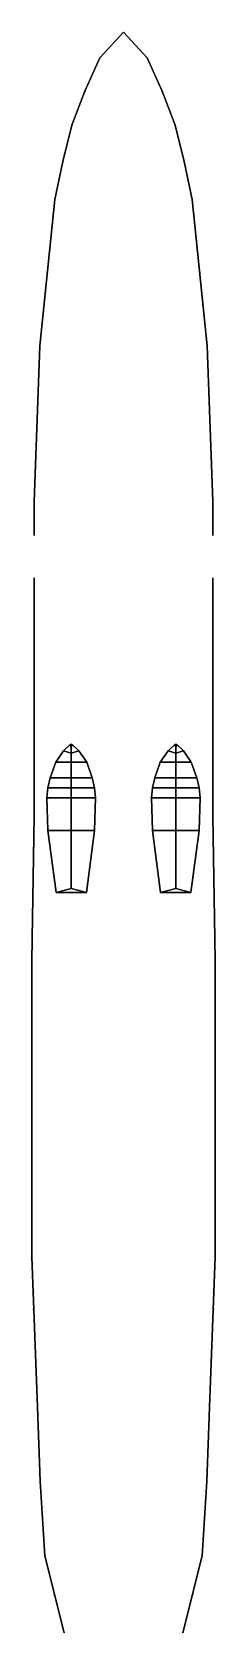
# Model space of a CAD drawing. Extents: x -3.7 to 3.7, y -31.9 to 33.3.
import ezdxf

# ---------------------------------------------------------------- set-up
doc = ezdxf.new("R2010")
doc.units = 0
doc.layers.add('RAILINGS', color=3, linetype='CONTINUOUS')

msp = doc.modelspace()

# ---------------------------------------------------------------- linework, layer by layer
at = {"layer": 'RAILINGS'}
for points in [[(0, 33.26, 5.36), (-0.96, 32.21, 5.29), (-0.96, 32.21, 5.32), (0, 33.26, 5.4)], [(0, 33.26, 5.4), (-0.96, 32.21, 5.32), (-0.96, 32.21, 5.29), (0, 33.26, 5.36)], [(0, 33.26, 4.91), (-0.96, 32.21, 4.83), (-0.96, 32.21, 4.8), (0, 33.26, 4.87)], [(0, 33.26, 4.87), (-0.96, 32.21, 4.8), (-0.96, 32.21, 4.83), (0, 33.26, 4.91)], [(0, 33.26, 4.87), (0.96, 32.21, 4.8), (0.96, 32.21, 4.83), (0, 33.26, 4.91)], [(0, 33.26, 4.91), (0.96, 32.21, 4.83), (0.96, 32.21, 4.8), (0, 33.26, 4.87)], [(0, 33.26, 5.4), (0.96, 32.21, 5.32), (0.96, 32.21, 5.29), (0, 33.26, 5.36)], [(0, 33.26, 5.36), (0.96, 32.21, 5.29), (0.96, 32.21, 5.32), (0, 33.26, 5.4)], [(-0.96, 32.21, 5.29), (-1.57, 30.85, 5.27), (-1.57, 30.85, 5.3), (-0.96, 32.21, 5.32)], [(-0.96, 32.21, 5.32), (-1.57, 30.85, 5.3), (-1.57, 30.85, 5.27), (-0.96, 32.21, 5.29)], [(-0.96, 32.21, 4.83), (-1.57, 30.85, 4.81), (-1.57, 30.85, 4.78), (-0.96, 32.21, 4.8)], [(-0.96, 32.21, 4.8), (-1.57, 30.85, 4.78), (-1.57, 30.85, 4.81), (-0.96, 32.21, 4.83)], [(-0.96, 32.2, 5.29), (-0.96, 32.2, 4.34), (-0.95, 32.23, 4.34), (-0.95, 32.23, 5.29)], [(-0.95, 32.23, 5.29), (-0.95, 32.23, 4.34), (-0.96, 32.2, 4.34), (-0.96, 32.2, 5.29)], [(0.96, 32.2, 5.29), (0.96, 32.2, 4.34), (0.95, 32.23, 4.34), (0.95, 32.23, 5.29)], [(0.95, 32.23, 5.29), (0.95, 32.23, 4.34), (0.96, 32.2, 4.34), (0.96, 32.2, 5.29)], [(0.96, 32.21, 4.8), (1.57, 30.85, 4.78), (1.57, 30.85, 4.81), (0.96, 32.21, 4.83)], [(0.96, 32.21, 4.83), (1.57, 30.85, 4.81), (1.57, 30.85, 4.78), (0.96, 32.21, 4.8)], [(0.96, 32.21, 5.32), (1.57, 30.85, 5.3), (1.57, 30.85, 5.27), (0.96, 32.21, 5.29)], [(0.96, 32.21, 5.29), (1.57, 30.85, 5.27), (1.57, 30.85, 5.3), (0.96, 32.21, 5.32)], [(-1.57, 30.85, 5.27), (-2.1, 29.47, 5.26), (-2.1, 29.47, 5.29), (-1.57, 30.85, 5.3)], [(-1.57, 30.85, 5.3), (-2.1, 29.47, 5.29), (-2.1, 29.47, 5.26), (-1.57, 30.85, 5.27)], [(-1.57, 30.85, 4.81), (-2.1, 29.47, 4.8), (-2.1, 29.47, 4.77), (-1.57, 30.85, 4.78)], [(-1.57, 30.85, 4.78), (-2.1, 29.47, 4.77), (-2.1, 29.47, 4.8), (-1.57, 30.85, 4.81)], [(-1.58, 30.83, 5.27), (-1.58, 30.83, 4.29), (-1.56, 30.86, 4.29), (-1.56, 30.86, 5.27)], [(-1.56, 30.86, 5.27), (-1.56, 30.86, 4.29), (-1.58, 30.83, 4.29), (-1.58, 30.83, 5.27)], [(1.56, 30.86, 5.27), (1.56, 30.86, 4.29), (1.58, 30.83, 4.29), (1.58, 30.83, 5.27)], [(1.58, 30.83, 5.27), (1.58, 30.83, 4.29), (1.56, 30.86, 4.29), (1.56, 30.86, 5.27)], [(1.57, 30.85, 4.78), (2.1, 29.47, 4.77), (2.1, 29.47, 4.8), (1.57, 30.85, 4.81)], [(1.57, 30.85, 4.81), (2.1, 29.47, 4.8), (2.1, 29.47, 4.77), (1.57, 30.85, 4.78)], [(1.57, 30.85, 5.3), (2.1, 29.47, 5.29), (2.1, 29.47, 5.26), (1.57, 30.85, 5.27)], [(1.57, 30.85, 5.27), (2.1, 29.47, 5.26), (2.1, 29.47, 5.29), (1.57, 30.85, 5.3)], [(-2.1, 29.47, 5.29), (-2.47, 28, 5.25), (-2.47, 28, 5.22), (-2.1, 29.47, 5.26)], [(-2.1, 29.47, 5.26), (-2.47, 28, 5.22), (-2.47, 28, 5.25), (-2.1, 29.47, 5.29)], [(-2.1, 29.47, 4.77), (-2.47, 28, 4.73), (-2.47, 28, 4.76), (-2.1, 29.47, 4.8)], [(-2.1, 29.47, 4.8), (-2.47, 28, 4.76), (-2.47, 28, 4.73), (-2.1, 29.47, 4.77)], [(-2.09, 29.48, 5.26), (-2.09, 29.48, 4.25), (-2.1, 29.45, 4.25), (-2.1, 29.45, 5.26)], [(-2.1, 29.45, 5.26), (-2.1, 29.45, 4.25), (-2.09, 29.48, 4.25), (-2.09, 29.48, 5.26)], [(2.1, 29.45, 5.26), (2.1, 29.45, 4.25), (2.09, 29.48, 4.25), (2.09, 29.48, 5.26)], [(2.09, 29.48, 5.26), (2.09, 29.48, 4.25), (2.1, 29.45, 4.25), (2.1, 29.45, 5.26)], [(2.1, 29.47, 4.8), (2.47, 28, 4.76), (2.47, 28, 4.73), (2.1, 29.47, 4.77)], [(2.1, 29.47, 4.77), (2.47, 28, 4.73), (2.47, 28, 4.76), (2.1, 29.47, 4.8)], [(2.1, 29.47, 5.26), (2.47, 28, 5.22), (2.47, 28, 5.25), (2.1, 29.47, 5.29)], [(2.1, 29.47, 5.29), (2.47, 28, 5.25), (2.47, 28, 5.22), (2.1, 29.47, 5.26)], [(-2.47, 28, 5.22), (-2.8, 26.45, 5.19), (-2.8, 26.45, 5.22), (-2.47, 28, 5.25)], [(-2.47, 28, 5.25), (-2.8, 26.45, 5.22), (-2.8, 26.45, 5.19), (-2.47, 28, 5.22)], [(-2.47, 28, 4.76), (-2.8, 26.45, 4.73), (-2.8, 26.45, 4.7), (-2.47, 28, 4.73)], [(-2.47, 28, 4.73), (-2.8, 26.45, 4.7), (-2.8, 26.45, 4.73), (-2.47, 28, 4.76)], [(-2.46, 28.01, 5.22), (-2.46, 28.01, 4.21), (-2.47, 27.98, 4.21), (-2.47, 27.98, 5.22)], [(-2.47, 27.98, 5.22), (-2.47, 27.98, 4.21), (-2.46, 28.01, 4.21), (-2.46, 28.01, 5.22)], [(2.47, 27.98, 5.22), (2.47, 27.98, 4.21), (2.46, 28.01, 4.21), (2.46, 28.01, 5.22)], [(2.46, 28.01, 5.22), (2.46, 28.01, 4.21), (2.47, 27.98, 4.21), (2.47, 27.98, 5.22)], [(2.47, 28, 4.73), (2.8, 26.45, 4.7), (2.8, 26.45, 4.73), (2.47, 28, 4.76)], [(2.47, 28, 4.76), (2.8, 26.45, 4.73), (2.8, 26.45, 4.7), (2.47, 28, 4.73)], [(2.47, 28, 5.25), (2.8, 26.45, 5.22), (2.8, 26.45, 5.19), (2.47, 28, 5.22)], [(2.47, 28, 5.22), (2.8, 26.45, 5.19), (2.8, 26.45, 5.22), (2.47, 28, 5.25)], [(-2.8, 26.45, 5.22), (-3.41, 20.5, 5.07), (-3.41, 20.5, 5.04), (-2.8, 26.45, 5.19)], [(-2.8, 26.45, 5.19), (-3.41, 20.5, 5.04), (-3.41, 20.5, 5.07), (-2.8, 26.45, 5.22)], [(-2.8, 26.45, 4.73), (-3.41, 20.5, 4.58), (-3.41, 20.5, 4.55), (-2.8, 26.45, 4.7)], [(-2.8, 26.45, 4.7), (-3.41, 20.5, 4.55), (-3.41, 20.5, 4.58), (-2.8, 26.45, 4.73)], [(-2.8, 26.44, 5.19), (-2.8, 26.44, 4.18), (-2.8, 26.47, 4.18), (-2.8, 26.47, 5.19)], [(-2.8, 26.47, 5.19), (-2.8, 26.47, 4.18), (-2.8, 26.44, 4.18), (-2.8, 26.44, 5.19)], [(2.8, 26.47, 5.19), (2.8, 26.47, 4.18), (2.8, 26.44, 4.18), (2.8, 26.44, 5.19)], [(2.8, 26.44, 5.19), (2.8, 26.44, 4.18), (2.8, 26.47, 4.18), (2.8, 26.47, 5.19)], [(2.8, 26.45, 4.7), (3.41, 20.5, 4.55), (3.41, 20.5, 4.58), (2.8, 26.45, 4.73)], [(2.8, 26.45, 4.73), (3.41, 20.5, 4.58), (3.41, 20.5, 4.55), (2.8, 26.45, 4.7)], [(2.8, 26.45, 5.22), (3.41, 20.5, 5.07), (3.41, 20.5, 5.04), (2.8, 26.45, 5.19)], [(2.8, 26.45, 5.19), (3.41, 20.5, 5.04), (3.41, 20.5, 5.07), (2.8, 26.45, 5.22)], [(-2.95, 24.97, 5.15), (-2.95, 24.97, 4.14), (-2.95, 25, 4.14), (-2.95, 25, 5.15)], [(-2.95, 25, 5.15), (-2.95, 25, 4.14), (-2.95, 24.97, 4.14), (-2.95, 24.97, 5.15)], [(2.95, 24.97, 5.15), (2.95, 24.97, 4.14), (2.95, 25, 4.14), (2.95, 25, 5.15)], [(2.95, 25, 5.15), (2.95, 25, 4.14), (2.95, 24.97, 4.14), (2.95, 24.97, 5.15)], [(-3.11, 23.46, 5.12), (-3.11, 23.46, 4.11), (-3.11, 23.49, 4.11), (-3.11, 23.49, 5.12)], [(-3.11, 23.49, 5.12), (-3.11, 23.49, 4.11), (-3.11, 23.46, 4.11), (-3.11, 23.46, 5.12)], [(3.11, 23.46, 5.12), (3.11, 23.46, 4.11), (3.11, 23.49, 4.11), (3.11, 23.49, 5.12)], [(3.11, 23.49, 5.12), (3.11, 23.49, 4.11), (3.11, 23.46, 4.11), (3.11, 23.46, 5.12)], [(-3.26, 21.98, 5.08), (-3.26, 21.98, 4.07), (-3.26, 22.01, 4.07), (-3.26, 22.01, 5.08)], [(-3.26, 22.01, 5.08), (-3.26, 22.01, 4.07), (-3.26, 21.98, 4.07), (-3.26, 21.98, 5.08)], [(3.26, 22.01, 5.08), (3.26, 22.01, 4.07), (3.26, 21.98, 4.07), (3.26, 21.98, 5.08)], [(3.26, 21.98, 5.08), (3.26, 21.98, 4.07), (3.26, 22.01, 4.07), (3.26, 22.01, 5.08)], [(-3.41, 20.5, 5.04), (-3.64, 14.17, 4.88), (-3.64, 14.17, 4.91), (-3.41, 20.5, 5.07)], [(-3.41, 20.5, 5.07), (-3.64, 14.17, 4.91), (-3.64, 14.17, 4.88), (-3.41, 20.5, 5.04)], [(-3.41, 20.5, 4.58), (-3.64, 14.17, 4.42), (-3.64, 14.17, 4.39), (-3.41, 20.5, 4.55)], [(-3.41, 20.5, 4.55), (-3.64, 14.17, 4.39), (-3.64, 14.17, 4.42), (-3.41, 20.5, 4.58)], [(-3.41, 20.49, 5.04), (-3.41, 20.49, 4.03), (-3.41, 20.52, 4.03), (-3.41, 20.52, 5.04)], [(-3.41, 20.52, 5.04), (-3.41, 20.52, 4.03), (-3.41, 20.49, 4.03), (-3.41, 20.49, 5.04)], [(3.41, 20.52, 5.04), (3.41, 20.52, 4.03), (3.41, 20.49, 4.03), (3.41, 20.49, 5.04)], [(3.41, 20.49, 5.04), (3.41, 20.49, 4.03), (3.41, 20.52, 4.03), (3.41, 20.52, 5.04)], [(3.41, 20.5, 5.07), (3.64, 14.17, 4.91), (3.64, 14.17, 4.88), (3.41, 20.5, 5.04)], [(3.41, 20.5, 5.04), (3.64, 14.17, 4.88), (3.64, 14.17, 4.91), (3.41, 20.5, 5.07)], [(3.41, 20.5, 4.55), (3.64, 14.17, 4.39), (3.64, 14.17, 4.42), (3.41, 20.5, 4.58)], [(3.41, 20.5, 4.58), (3.64, 14.17, 4.42), (3.64, 14.17, 4.39), (3.41, 20.5, 4.55)], [(-3.48, 18.64, 5), (-3.48, 18.64, 3.98), (-3.48, 18.67, 3.98), (-3.48, 18.67, 5)], [(-3.48, 18.67, 5), (-3.48, 18.67, 3.98), (-3.48, 18.64, 3.98), (-3.48, 18.64, 5)], [(3.48, 18.67, 5), (3.48, 18.67, 3.98), (3.48, 18.64, 3.98), (3.48, 18.64, 5)], [(3.48, 18.64, 5), (3.48, 18.64, 3.98), (3.48, 18.67, 3.98), (3.48, 18.67, 5)], [(-3.52, 17.45, 4.97), (-3.52, 17.45, 3.95), (-3.52, 17.48, 3.95), (-3.52, 17.48, 4.97)], [(-3.52, 17.48, 4.97), (-3.52, 17.48, 3.95), (-3.52, 17.45, 3.95), (-3.52, 17.45, 4.97)], [(3.52, 17.45, 4.97), (3.52, 17.45, 3.95), (3.52, 17.48, 3.95), (3.52, 17.48, 4.97)], [(3.52, 17.48, 4.97), (3.52, 17.48, 3.95), (3.52, 17.45, 3.95), (3.52, 17.45, 4.97)], [(-3.57, 15.96, 4.93), (-3.57, 15.96, 3.91), (-3.57, 15.99, 3.91), (-3.57, 15.99, 4.93)], [(-3.57, 15.99, 4.93), (-3.57, 15.99, 3.91), (-3.57, 15.96, 3.91), (-3.57, 15.96, 4.93)], [(3.57, 15.96, 4.93), (3.57, 15.96, 3.91), (3.57, 15.99, 3.91), (3.57, 15.99, 4.93)], [(3.57, 15.99, 4.93), (3.57, 15.99, 3.91), (3.57, 15.96, 3.91), (3.57, 15.96, 4.93)], [(-3.64, 14.16, 4.88), (-3.64, 14.16, 3.87), (-3.64, 14.19, 3.87), (-3.64, 14.19, 4.88)], [(-3.64, 14.19, 4.88), (-3.64, 14.19, 3.87), (-3.64, 14.16, 3.87), (-3.64, 14.16, 4.88)], [(-3.64, 14.17, 4.91), (-3.64, 12.78, 4.91), (-3.64, 12.78, 4.88), (-3.64, 14.17, 4.88)], [(-3.64, 14.17, 4.88), (-3.64, 12.78, 4.88), (-3.64, 12.78, 4.91), (-3.64, 14.17, 4.91)], [(-3.64, 14.17, 4.39), (-3.64, 12.78, 4.39), (-3.64, 12.78, 4.42), (-3.64, 14.17, 4.42)], [(-3.64, 14.17, 4.42), (-3.64, 12.78, 4.42), (-3.64, 12.78, 4.39), (-3.64, 14.17, 4.39)], [(3.64, 14.19, 4.88), (3.64, 14.19, 3.87), (3.64, 14.16, 3.87), (3.64, 14.16, 4.88)], [(3.64, 14.16, 4.88), (3.64, 14.16, 3.87), (3.64, 14.19, 3.87), (3.64, 14.19, 4.88)], [(3.64, 14.17, 4.42), (3.64, 12.78, 4.42), (3.64, 12.78, 4.39), (3.64, 14.17, 4.39)], [(3.64, 14.17, 4.39), (3.64, 12.78, 4.39), (3.64, 12.78, 4.42), (3.64, 14.17, 4.42)], [(3.64, 14.17, 4.88), (3.64, 12.78, 4.88), (3.64, 12.78, 4.91), (3.64, 14.17, 4.91)], [(3.64, 14.17, 4.91), (3.64, 12.78, 4.91), (3.64, 12.78, 4.88), (3.64, 14.17, 4.88)], [(-3.64, 12.78, 4.88), (-3.64, 12.78, 3.87), (-3.64, 12.81, 3.87), (-3.64, 12.81, 4.88)], [(-3.64, 12.81, 4.88), (-3.64, 12.81, 3.87), (-3.64, 12.78, 3.87), (-3.64, 12.78, 4.88)], [(3.64, 12.78, 4.88), (3.64, 12.78, 3.87), (3.64, 12.81, 3.87), (3.64, 12.81, 4.88)], [(3.64, 12.81, 4.88), (3.64, 12.81, 3.87), (3.64, 12.78, 3.87), (3.64, 12.78, 4.88)], [(-3.64, 11.02, 2.65), (-3.64, 3.05, 2.65), (-3.64, 3.05, 2.68), (-3.64, 11.06, 2.68)], [(-3.64, 11.06, 2.68), (-3.64, 3.05, 2.68), (-3.64, 3.05, 2.65), (-3.64, 11.02, 2.65)], [(3.64, 11.06, 2.68), (3.64, 3.05, 2.68), (3.64, 3.05, 2.65), (3.64, 11.02, 2.65)], [(3.64, 11.02, 2.65), (3.64, 3.05, 2.65), (3.64, 3.05, 2.68), (3.64, 11.06, 2.68)], [(-3.64, 10.33, 2.18), (-3.64, 3.05, 2.18), (-3.64, 3.05, 2.15), (-3.64, 10.28, 2.15)], [(-3.64, 10.28, 2.15), (-3.64, 3.05, 2.15), (-3.64, 3.05, 2.18), (-3.64, 10.33, 2.18)], [(3.64, 10.28, 2.15), (3.64, 3.05, 2.15), (3.64, 3.05, 2.18), (3.64, 10.33, 2.18)], [(3.64, 10.33, 2.18), (3.64, 3.05, 2.18), (3.64, 3.05, 2.15), (3.64, 10.28, 2.15)], [(-3.64, 9.06, 2.65), (-3.64, 9.06, 1.64), (-3.64, 9.03, 1.64), (-3.64, 9.03, 2.65)], [(-3.64, 9.03, 2.65), (-3.64, 9.03, 1.64), (-3.64, 9.06, 1.64), (-3.64, 9.06, 2.65)], [(3.64, 9.03, 2.65), (3.64, 9.03, 1.64), (3.64, 9.06, 1.64), (3.64, 9.06, 2.65)], [(3.64, 9.06, 2.65), (3.64, 9.06, 1.64), (3.64, 9.03, 1.64), (3.64, 9.03, 2.65)], [(-3.64, 7.51, 2.65), (-3.64, 7.51, 1.64), (-3.64, 7.54, 1.64), (-3.64, 7.54, 2.65)], [(-3.64, 7.54, 2.65), (-3.64, 7.54, 1.64), (-3.64, 7.51, 1.64), (-3.64, 7.51, 2.65)], [(3.64, 7.54, 2.65), (3.64, 7.54, 1.64), (3.64, 7.51, 1.64), (3.64, 7.51, 2.65)], [(3.64, 7.51, 2.65), (3.64, 7.51, 1.64), (3.64, 7.54, 1.64), (3.64, 7.54, 2.65)], [(-3.64, 6.05, 2.65), (-3.64, 6.05, 1.64), (-3.64, 6.08, 1.64), (-3.64, 6.08, 2.65)], [(-3.64, 6.08, 2.65), (-3.64, 6.08, 1.64), (-3.64, 6.05, 1.64), (-3.64, 6.05, 2.65)], [(3.64, 6.05, 2.65), (3.64, 6.05, 1.64), (3.64, 6.08, 1.64), (3.64, 6.08, 2.65)], [(3.64, 6.08, 2.65), (3.64, 6.08, 1.64), (3.64, 6.05, 1.64), (3.64, 6.05, 2.65)], [(-3.64, 5.07, 2.65), (-3.64, 5.07, 1.64), (-3.64, 5.04, 1.64), (-3.64, 5.04, 2.65)], [(-3.64, 5.04, 2.65), (-3.64, 5.04, 1.64), (-3.64, 5.07, 1.64), (-3.64, 5.07, 2.65)], [(3.64, 5.07, 2.65), (3.64, 5.07, 1.64), (3.64, 5.04, 1.64), (3.64, 5.04, 2.65)], [(3.64, 5.04, 2.65), (3.64, 5.04, 1.64), (3.64, 5.07, 1.64), (3.64, 5.07, 2.65)], [(-2.44, 4.02, 5.21), (-2.13, 3.93, 4.08), (-2.13, 3.56, 4.08), (-2.76, 3.56, 5.12)], [(-2.76, 3.56, 5.12), (-2.13, 3.56, 4.08), (-2.13, 3.93, 4.08), (-2.44, 4.02, 5.21)], [(-2.17, 4.29, 5.21), (-2.13, 4.16, 4.33), (-2.13, 3.93, 4.08), (-2.44, 4.02, 5.21)], [(-2.44, 4.02, 5.21), (-2.13, 3.93, 4.08), (-2.13, 4.16, 4.33), (-2.17, 4.29, 5.21)], [(-2.17, 4.29, 5.21), (-2.13, 4.16, 4.33), (-2.13, 4.16, 4.33), (-2.09, 4.29, 5.21)], [(-2.09, 4.29, 5.21), (-2.13, 4.16, 4.33), (-2.13, 4.16, 4.33), (-2.17, 4.29, 5.21)], [(-1.82, 4.02, 5.21), (-2.13, 3.93, 4.08), (-2.13, 4.16, 4.33), (-2.09, 4.29, 5.21)], [(-2.09, 4.29, 5.21), (-2.13, 4.16, 4.33), (-2.13, 3.93, 4.08), (-1.82, 4.02, 5.21)], [(-1.5, 3.56, 5.12), (-2.13, 3.56, 4.08), (-2.13, 3.93, 4.08), (-1.82, 4.02, 5.21)], [(-1.82, 4.02, 5.21), (-2.13, 3.93, 4.08), (-2.13, 3.56, 4.08), (-1.5, 3.56, 5.12)], [(1.82, 4.02, 5.21), (2.13, 3.93, 4.08), (2.13, 3.56, 4.08), (1.5, 3.56, 5.12)], [(1.5, 3.56, 5.12), (2.13, 3.56, 4.08), (2.13, 3.93, 4.08), (1.82, 4.02, 5.21)], [(2.09, 4.29, 5.21), (2.13, 4.16, 4.33), (2.13, 3.93, 4.08), (1.82, 4.02, 5.21)], [(1.82, 4.02, 5.21), (2.13, 3.93, 4.08), (2.13, 4.16, 4.33), (2.09, 4.29, 5.21)], [(2.09, 4.29, 5.21), (2.13, 4.16, 4.33), (2.13, 4.16, 4.33), (2.17, 4.29, 5.21)], [(2.17, 4.29, 5.21), (2.13, 4.16, 4.33), (2.13, 4.16, 4.33), (2.09, 4.29, 5.21)], [(2.44, 4.02, 5.21), (2.13, 3.93, 4.08), (2.13, 4.16, 4.33), (2.17, 4.29, 5.21)], [(2.17, 4.29, 5.21), (2.13, 4.16, 4.33), (2.13, 3.93, 4.08), (2.44, 4.02, 5.21)], [(2.76, 3.56, 5.12), (2.13, 3.56, 4.08), (2.13, 3.93, 4.08), (2.44, 4.02, 5.21)], [(2.44, 4.02, 5.21), (2.13, 3.93, 4.08), (2.13, 3.56, 4.08), (2.76, 3.56, 5.12)], [(-2.76, 3.56, 5.12), (-2.13, 3.56, 4.08), (-2.13, 2.93, 4.08), (-2.99, 2.93, 5.05)], [(-2.99, 2.93, 5.05), (-2.13, 2.93, 4.08), (-2.13, 3.56, 4.08), (-2.76, 3.56, 5.12)], [(-1.27, 2.93, 5.05), (-2.13, 2.93, 4.08), (-2.13, 3.56, 4.08), (-1.5, 3.56, 5.12)], [(-1.5, 3.56, 5.12), (-2.13, 3.56, 4.08), (-2.13, 2.93, 4.08), (-1.27, 2.93, 5.05)], [(1.27, 2.93, 5.05), (2.13, 2.93, 4.08), (2.13, 3.56, 4.08), (1.5, 3.56, 5.12)], [(1.5, 3.56, 5.12), (2.13, 3.56, 4.08), (2.13, 2.93, 4.08), (1.27, 2.93, 5.05)], [(2.99, 2.93, 5.05), (2.13, 2.93, 4.08), (2.13, 3.56, 4.08), (2.76, 3.56, 5.12)], [(2.76, 3.56, 5.12), (2.13, 3.56, 4.08), (2.13, 2.93, 4.08), (2.99, 2.93, 5.05)], [(-3.64, 3.04, 2.65), (-3.64, 3.04, 1.64), (-3.64, 3.07, 1.64), (-3.64, 3.07, 2.65)], [(-3.64, 3.07, 2.65), (-3.64, 3.07, 1.64), (-3.64, 3.04, 1.64), (-3.64, 3.04, 2.65)], [(-3.64, 3.05, 2.68), (-3.64, 1.36, 2.68), (-3.64, 1.36, 2.65), (-3.64, 3.05, 2.65)], [(-3.64, 3.05, 2.65), (-3.64, 1.36, 2.65), (-3.64, 1.36, 2.68), (-3.64, 3.05, 2.68)], [(-3.64, 3.05, 2.15), (-3.64, 1.36, 2.15), (-3.64, 1.36, 2.18), (-3.64, 3.05, 2.18)], [(-3.64, 3.05, 2.18), (-3.64, 1.36, 2.18), (-3.64, 1.36, 2.15), (-3.64, 3.05, 2.15)], [(-2.99, 2.93, 5.05), (-2.13, 2.93, 4.08), (-2.13, 2.52, 4.08), (-3.08, 2.52, 5.02)], [(-3.08, 2.52, 5.02), (-2.13, 2.52, 4.08), (-2.13, 2.93, 4.08), (-2.99, 2.93, 5.05)], [(-1.18, 2.52, 5.02), (-2.13, 2.52, 4.08), (-2.13, 2.93, 4.08), (-1.27, 2.93, 5.05)], [(-1.27, 2.93, 5.05), (-2.13, 2.93, 4.08), (-2.13, 2.52, 4.08), (-1.18, 2.52, 5.02)], [(1.18, 2.52, 5.02), (2.13, 2.52, 4.08), (2.13, 2.93, 4.08), (1.27, 2.93, 5.05)], [(1.27, 2.93, 5.05), (2.13, 2.93, 4.08), (2.13, 2.52, 4.08), (1.18, 2.52, 5.02)], [(3.08, 2.52, 5.02), (2.13, 2.52, 4.08), (2.13, 2.93, 4.08), (2.99, 2.93, 5.05)], [(2.99, 2.93, 5.05), (2.13, 2.93, 4.08), (2.13, 2.52, 4.08), (3.08, 2.52, 5.02)], [(3.64, 3.04, 2.65), (3.64, 3.04, 1.64), (3.64, 3.07, 1.64), (3.64, 3.07, 2.65)], [(3.64, 3.07, 2.65), (3.64, 3.07, 1.64), (3.64, 3.04, 1.64), (3.64, 3.04, 2.65)], [(3.64, 3.05, 2.18), (3.64, 1.36, 2.18), (3.64, 1.36, 2.15), (3.64, 3.05, 2.15)], [(3.64, 3.05, 2.15), (3.64, 1.36, 2.15), (3.64, 1.36, 2.18), (3.64, 3.05, 2.18)], [(3.64, 3.05, 2.65), (3.64, 1.36, 2.65), (3.64, 1.36, 2.68), (3.64, 3.05, 2.68)], [(3.64, 3.05, 2.68), (3.64, 1.36, 2.68), (3.64, 1.36, 2.65), (3.64, 3.05, 2.65)], [(-3.12, 2.11, 5), (-2.13, 2.11, 4.08), (-2.13, 2.52, 4.08), (-3.08, 2.52, 5.02)], [(-3.08, 2.52, 5.02), (-2.13, 2.52, 4.08), (-2.13, 2.11, 4.08), (-3.12, 2.11, 5)], [(-3.12, 2.11, 5), (-2.13, 2.11, 4.08), (-2.13, 0.78, 4.08), (-3.08, 0.78, 4.97)], [(-3.08, 0.78, 4.97), (-2.13, 0.78, 4.08), (-2.13, 2.11, 4.08), (-3.12, 2.11, 5)], [(-1.18, 2.52, 5.02), (-2.13, 2.52, 4.08), (-2.13, 2.11, 4.08), (-1.14, 2.11, 5)], [(-1.14, 2.11, 5), (-2.13, 2.11, 4.08), (-2.13, 2.52, 4.08), (-1.18, 2.52, 5.02)], [(-1.18, 0.78, 4.97), (-2.13, 0.78, 4.08), (-2.13, 2.11, 4.08), (-1.14, 2.11, 5)], [(-1.14, 2.11, 5), (-2.13, 2.11, 4.08), (-2.13, 0.78, 4.08), (-1.18, 0.78, 4.97)], [(1.14, 2.11, 5), (2.13, 2.11, 4.08), (2.13, 2.52, 4.08), (1.18, 2.52, 5.02)], [(1.18, 2.52, 5.02), (2.13, 2.52, 4.08), (2.13, 2.11, 4.08), (1.14, 2.11, 5)], [(1.14, 2.11, 5), (2.13, 2.11, 4.08), (2.13, 0.78, 4.08), (1.18, 0.78, 4.97)], [(1.18, 0.78, 4.97), (2.13, 0.78, 4.08), (2.13, 2.11, 4.08), (1.14, 2.11, 5)], [(3.08, 2.52, 5.02), (2.13, 2.52, 4.08), (2.13, 2.11, 4.08), (3.12, 2.11, 5)], [(3.12, 2.11, 5), (2.13, 2.11, 4.08), (2.13, 2.52, 4.08), (3.08, 2.52, 5.02)], [(3.08, 0.78, 4.97), (2.13, 0.78, 4.08), (2.13, 2.11, 4.08), (3.12, 2.11, 5)], [(3.12, 2.11, 5), (2.13, 2.11, 4.08), (2.13, 0.78, 4.08), (3.08, 0.78, 4.97)], [(-3.64, 1.36, 2.68), (-3.72, -3.61, 2.63), (-3.72, -3.61, 2.6), (-3.64, 1.36, 2.65)], [(-3.64, 1.36, 2.65), (-3.72, -3.61, 2.6), (-3.72, -3.61, 2.63), (-3.64, 1.36, 2.68)], [(-3.64, 1.36, 2.18), (-3.72, -3.61, 2.13), (-3.72, -3.61, 2.1), (-3.64, 1.36, 2.15)], [(-3.64, 1.36, 2.15), (-3.72, -3.61, 2.1), (-3.72, -3.61, 2.13), (-3.64, 1.36, 2.18)], [(-3.64, 1.37, 2.65), (-3.64, 1.37, 1.64), (-3.64, 1.34, 1.64), (-3.64, 1.34, 2.65)], [(-3.64, 1.34, 2.65), (-3.64, 1.34, 1.64), (-3.64, 1.37, 1.64), (-3.64, 1.37, 2.65)], [(3.64, 1.37, 2.65), (3.64, 1.37, 1.64), (3.64, 1.34, 1.64), (3.64, 1.34, 2.65)], [(3.64, 1.34, 2.65), (3.64, 1.34, 1.64), (3.64, 1.37, 1.64), (3.64, 1.37, 2.65)], [(3.64, 1.36, 2.15), (3.72, -3.61, 2.1), (3.72, -3.61, 2.13), (3.64, 1.36, 2.18)], [(3.64, 1.36, 2.18), (3.72, -3.61, 2.13), (3.72, -3.61, 2.1), (3.64, 1.36, 2.15)], [(3.64, 1.36, 2.68), (3.72, -3.61, 2.63), (3.72, -3.61, 2.6), (3.64, 1.36, 2.65)], [(3.64, 1.36, 2.65), (3.72, -3.61, 2.6), (3.72, -3.61, 2.63), (3.64, 1.36, 2.68)], [(-2.75, -1.73, 5.1), (-2.13, -1.57, 4.08), (-2.13, 0.78, 4.08), (-3.08, 0.78, 4.97)], [(-3.08, 0.78, 4.97), (-2.13, 0.78, 4.08), (-2.13, -1.57, 4.08), (-2.75, -1.73, 5.1)], [(-1.18, 0.78, 4.97), (-2.13, 0.78, 4.08), (-2.13, -1.57, 4.08), (-1.51, -1.73, 5.1)], [(-1.51, -1.73, 5.1), (-2.13, -1.57, 4.08), (-2.13, 0.78, 4.08), (-1.18, 0.78, 4.97)], [(1.51, -1.73, 5.1), (2.13, -1.57, 4.08), (2.13, 0.78, 4.08), (1.18, 0.78, 4.97)], [(1.18, 0.78, 4.97), (2.13, 0.78, 4.08), (2.13, -1.57, 4.08), (1.51, -1.73, 5.1)], [(3.08, 0.78, 4.97), (2.13, 0.78, 4.08), (2.13, -1.57, 4.08), (2.75, -1.73, 5.1)], [(2.75, -1.73, 5.1), (2.13, -1.57, 4.08), (2.13, 0.78, 4.08), (3.08, 0.78, 4.97)], [(-3.69, -1.63, 2.62), (-3.69, -1.63, 1.64), (-3.69, -1.6, 1.64), (-3.69, -1.6, 2.62)], [(-3.69, -1.6, 2.62), (-3.69, -1.6, 1.64), (-3.69, -1.63, 1.64), (-3.69, -1.63, 2.62)], [(-2.75, -1.73, 5.1), (-2.13, -1.57, 4.08), (-2.13, -1.57, 4.08), (-1.51, -1.73, 5.1)], [(-1.51, -1.73, 5.1), (-2.13, -1.57, 4.08), (-2.13, -1.57, 4.08), (-2.75, -1.73, 5.1)], [(1.51, -1.73, 5.1), (2.13, -1.57, 4.08), (2.13, -1.57, 4.08), (2.75, -1.73, 5.1)], [(2.75, -1.73, 5.1), (2.13, -1.57, 4.08), (2.13, -1.57, 4.08), (1.51, -1.73, 5.1)], [(3.69, -1.63, 2.62), (3.69, -1.63, 1.64), (3.69, -1.6, 1.64), (3.69, -1.6, 2.62)], [(3.69, -1.6, 2.62), (3.69, -1.6, 1.64), (3.69, -1.63, 1.64), (3.69, -1.63, 2.62)], [(-3.72, -3.61, 2.63), (-3.73, -4.54, 2.63), (-3.73, -4.54, 2.6), (-3.72, -3.61, 2.6)], [(-3.72, -3.61, 2.6), (-3.73, -4.54, 2.6), (-3.73, -4.54, 2.63), (-3.72, -3.61, 2.63)], [(-3.72, -3.61, 2.13), (-3.73, -4.54, 2.13), (-3.73, -4.54, 2.1), (-3.72, -3.61, 2.1)], [(-3.72, -3.61, 2.1), (-3.73, -4.54, 2.1), (-3.73, -4.54, 2.13), (-3.72, -3.61, 2.13)], [(-3.72, -3.6, 2.6), (-3.72, -3.6, 1.7), (-3.72, -3.63, 1.7), (-3.72, -3.63, 2.6)], [(-3.72, -3.63, 2.6), (-3.72, -3.63, 1.7), (-3.72, -3.6, 1.7), (-3.72, -3.6, 2.6)], [(3.72, -3.63, 2.6), (3.72, -3.63, 1.7), (3.72, -3.6, 1.7), (3.72, -3.6, 2.6)], [(3.72, -3.6, 2.6), (3.72, -3.6, 1.7), (3.72, -3.63, 1.7), (3.72, -3.63, 2.6)], [(3.72, -3.61, 2.1), (3.73, -4.54, 2.1), (3.73, -4.54, 2.13), (3.72, -3.61, 2.13)], [(3.72, -3.61, 2.13), (3.73, -4.54, 2.13), (3.73, -4.54, 2.1), (3.72, -3.61, 2.1)], [(3.72, -3.61, 2.63), (3.73, -4.54, 2.63), (3.73, -4.54, 2.6), (3.72, -3.61, 2.6)], [(3.72, -3.61, 2.6), (3.73, -4.54, 2.6), (3.73, -4.54, 2.63), (3.72, -3.61, 2.63)], [(-3.73, -4.55, 2.6), (-3.73, -4.55, 1.71), (-3.73, -4.52, 1.71), (-3.73, -4.52, 2.6)], [(-3.73, -4.52, 2.6), (-3.73, -4.52, 1.71), (-3.73, -4.55, 1.71), (-3.73, -4.55, 2.6)], [(-3.73, -4.54, 2.6), (-3.73, -10.5, 2.64), (-3.73, -10.5, 2.67), (-3.73, -4.54, 2.63)], [(-3.73, -4.54, 2.63), (-3.73, -10.5, 2.67), (-3.73, -10.5, 2.64), (-3.73, -4.54, 2.6)], [(-3.73, -4.54, 2.13), (-3.73, -10.5, 2.17), (-3.73, -10.5, 2.14), (-3.73, -4.54, 2.1)], [(-3.73, -4.54, 2.1), (-3.73, -10.5, 2.14), (-3.73, -10.5, 2.17), (-3.73, -4.54, 2.13)], [(3.73, -4.52, 2.6), (3.73, -4.52, 1.71), (3.73, -4.55, 1.71), (3.73, -4.55, 2.6)], [(3.73, -4.55, 2.6), (3.73, -4.55, 1.71), (3.73, -4.52, 1.71), (3.73, -4.52, 2.6)], [(3.73, -4.54, 2.1), (3.73, -10.5, 2.14), (3.73, -10.5, 2.17), (3.73, -4.54, 2.13)], [(3.73, -4.54, 2.13), (3.73, -10.5, 2.17), (3.73, -10.5, 2.14), (3.73, -4.54, 2.1)], [(3.73, -4.54, 2.63), (3.73, -10.5, 2.67), (3.73, -10.5, 2.64), (3.73, -4.54, 2.6)], [(3.73, -4.54, 2.6), (3.73, -10.5, 2.64), (3.73, -10.5, 2.67), (3.73, -4.54, 2.63)], [(-3.73, -5.96, 2.61), (-3.73, -5.96, 1.71), (-3.73, -5.99, 1.71), (-3.73, -5.99, 2.61)], [(-3.73, -5.99, 2.61), (-3.73, -5.99, 1.71), (-3.73, -5.96, 1.71), (-3.73, -5.96, 2.61)], [(3.73, -5.99, 2.61), (3.73, -5.99, 1.71), (3.73, -5.96, 1.71), (3.73, -5.96, 2.61)], [(3.73, -5.96, 2.61), (3.73, -5.96, 1.71), (3.73, -5.99, 1.71), (3.73, -5.99, 2.61)], [(-3.73, -7.5, 2.62), (-3.73, -7.5, 1.71), (-3.73, -7.47, 1.71), (-3.73, -7.47, 2.62)], [(-3.73, -7.47, 2.62), (-3.73, -7.47, 1.71), (-3.73, -7.5, 1.71), (-3.73, -7.5, 2.62)], [(3.73, -7.5, 2.62), (3.73, -7.5, 1.71), (3.73, -7.47, 1.71), (3.73, -7.47, 2.62)], [(3.73, -7.47, 2.62), (3.73, -7.47, 1.71), (3.73, -7.5, 1.71), (3.73, -7.5, 2.62)], [(-3.73, -9.08, 2.63), (-3.73, -9.08, 1.71), (-3.73, -9.05, 1.71), (-3.73, -9.05, 2.63)], [(-3.73, -9.05, 2.63), (-3.73, -9.05, 1.71), (-3.73, -9.08, 1.71), (-3.73, -9.08, 2.63)], [(3.73, -9.05, 2.63), (3.73, -9.05, 1.71), (3.73, -9.08, 1.71), (3.73, -9.08, 2.63)], [(3.73, -9.08, 2.63), (3.73, -9.08, 1.71), (3.73, -9.05, 1.71), (3.73, -9.05, 2.63)], [(-3.73, -10.48, 2.64), (-3.73, -10.48, 1.71), (-3.73, -10.51, 1.71), (-3.73, -10.51, 2.64)], [(-3.73, -10.51, 2.64), (-3.73, -10.51, 1.71), (-3.73, -10.48, 1.71), (-3.73, -10.48, 2.64)], [(-3.73, -10.5, 2.64), (-3.73, -16.55, 2.67), (-3.73, -16.55, 2.71), (-3.73, -10.5, 2.67)], [(-3.73, -10.5, 2.67), (-3.73, -16.55, 2.71), (-3.73, -16.55, 2.67), (-3.73, -10.5, 2.64)], [(-3.73, -10.5, 2.17), (-3.73, -16.55, 2.21), (-3.73, -16.55, 2.17), (-3.73, -10.5, 2.14)], [(-3.73, -10.5, 2.14), (-3.73, -16.55, 2.17), (-3.73, -16.55, 2.21), (-3.73, -10.5, 2.17)], [(3.73, -10.51, 2.64), (3.73, -10.51, 1.71), (3.73, -10.48, 1.71), (3.73, -10.48, 2.64)], [(3.73, -10.48, 2.64), (3.73, -10.48, 1.71), (3.73, -10.51, 1.71), (3.73, -10.51, 2.64)], [(3.73, -10.5, 2.14), (3.73, -16.55, 2.17), (3.73, -16.55, 2.21), (3.73, -10.5, 2.17)], [(3.73, -10.5, 2.17), (3.73, -16.55, 2.21), (3.73, -16.55, 2.17), (3.73, -10.5, 2.14)], [(3.73, -10.5, 2.67), (3.73, -16.55, 2.71), (3.73, -16.55, 2.67), (3.73, -10.5, 2.64)], [(3.73, -10.5, 2.64), (3.73, -16.55, 2.67), (3.73, -16.55, 2.71), (3.73, -10.5, 2.67)], [(-3.73, -12.03, 2.65), (-3.73, -12.03, 1.71), (-3.73, -12, 1.71), (-3.73, -12, 2.65)], [(-3.73, -12, 2.65), (-3.73, -12, 1.71), (-3.73, -12.03, 1.71), (-3.73, -12.03, 2.65)], [(3.73, -12, 2.65), (3.73, -12, 1.71), (3.73, -12.03, 1.71), (3.73, -12.03, 2.65)], [(3.73, -12.03, 2.65), (3.73, -12.03, 1.71), (3.73, -12, 1.71), (3.73, -12, 2.65)], [(-3.73, -13.5, 2.66), (-3.73, -13.5, 1.71), (-3.73, -13.53, 1.71), (-3.73, -13.53, 2.66)], [(-3.73, -13.53, 2.66), (-3.73, -13.53, 1.71), (-3.73, -13.5, 1.71), (-3.73, -13.5, 2.66)], [(3.73, -13.53, 2.66), (3.73, -13.53, 1.71), (3.73, -13.5, 1.71), (3.73, -13.5, 2.66)], [(3.73, -13.5, 2.66), (3.73, -13.5, 1.71), (3.73, -13.53, 1.71), (3.73, -13.53, 2.66)], [(-3.73, -15.03, 2.67), (-3.73, -15.03, 1.71), (-3.73, -15, 1.71), (-3.73, -15, 2.67)], [(-3.73, -15, 2.67), (-3.73, -15, 1.71), (-3.73, -15.03, 1.71), (-3.73, -15.03, 2.67)], [(3.73, -15, 2.67), (3.73, -15, 1.71), (3.73, -15.03, 1.71), (3.73, -15.03, 2.67)], [(3.73, -15.03, 2.67), (3.73, -15.03, 1.71), (3.73, -15, 1.71), (3.73, -15, 2.67)], [(-3.73, -16.54, 2.67), (-3.73, -16.54, 1.71), (-3.73, -16.57, 1.71), (-3.73, -16.57, 2.67)], [(-3.73, -16.57, 2.67), (-3.73, -16.57, 1.71), (-3.73, -16.54, 1.71), (-3.73, -16.54, 2.67)], [(-3.73, -16.55, 2.67), (-3.51, -22.67, 2.71), (-3.51, -22.67, 2.75), (-3.73, -16.55, 2.71)], [(-3.73, -16.55, 2.71), (-3.51, -22.67, 2.75), (-3.51, -22.67, 2.71), (-3.73, -16.55, 2.67)], [(-3.73, -16.55, 2.17), (-3.51, -22.67, 2.21), (-3.51, -22.67, 2.25), (-3.73, -16.55, 2.21)], [(-3.73, -16.55, 2.21), (-3.51, -22.67, 2.25), (-3.51, -22.67, 2.21), (-3.73, -16.55, 2.17)], [(3.73, -16.55, 2.21), (3.51, -22.67, 2.25), (3.51, -22.67, 2.21), (3.73, -16.55, 2.17)], [(3.73, -16.55, 2.17), (3.51, -22.67, 2.21), (3.51, -22.67, 2.25), (3.73, -16.55, 2.21)], [(3.73, -16.55, 2.67), (3.51, -22.67, 2.71), (3.51, -22.67, 2.75), (3.73, -16.55, 2.71)], [(3.73, -16.55, 2.71), (3.51, -22.67, 2.75), (3.51, -22.67, 2.71), (3.73, -16.55, 2.67)], [(3.73, -16.54, 2.67), (3.73, -16.54, 1.71), (3.73, -16.57, 1.71), (3.73, -16.57, 2.67)], [(3.73, -16.57, 2.67), (3.73, -16.57, 1.71), (3.73, -16.54, 1.71), (3.73, -16.54, 2.67)], [(-3.67, -18.03, 2.68), (-3.67, -18.03, 1.71), (-3.67, -18, 1.71), (-3.67, -18, 2.68)], [(-3.67, -18, 2.68), (-3.67, -18, 1.71), (-3.67, -18.03, 1.71), (-3.67, -18.03, 2.68)], [(3.67, -18.03, 2.68), (3.67, -18.03, 1.71), (3.67, -18, 1.71), (3.67, -18, 2.68)], [(3.67, -18, 2.68), (3.67, -18, 1.71), (3.67, -18.03, 1.71), (3.67, -18.03, 2.68)], [(-3.67, -18.67, 2.69), (-3.67, -18.67, 1.71), (-3.67, -18.7, 1.71), (-3.67, -18.7, 2.69)], [(-3.67, -18.7, 2.69), (-3.67, -18.7, 1.71), (-3.67, -18.67, 1.71), (-3.67, -18.67, 2.69)], [(3.67, -18.7, 2.69), (3.67, -18.7, 1.71), (3.67, -18.67, 1.71), (3.67, -18.67, 2.69)], [(3.67, -18.67, 2.69), (3.67, -18.67, 1.71), (3.67, -18.7, 1.71), (3.67, -18.7, 2.69)], [(-3.61, -19.74, 2.69), (-3.61, -19.74, 1.71), (-3.61, -19.71, 1.71), (-3.61, -19.71, 2.69)], [(-3.61, -19.71, 2.69), (-3.61, -19.71, 1.71), (-3.61, -19.74, 1.71), (-3.61, -19.74, 2.69)], [(3.61, -19.71, 2.69), (3.61, -19.71, 1.71), (3.61, -19.74, 1.71), (3.61, -19.74, 2.69)], [(3.61, -19.74, 2.69), (3.61, -19.74, 1.71), (3.61, -19.71, 1.71), (3.61, -19.71, 2.69)], [(-3.56, -21.12, 2.7), (-3.56, -21.12, 1.71), (-3.56, -21.15, 1.71), (-3.56, -21.15, 2.7)], [(-3.56, -21.15, 2.7), (-3.56, -21.15, 1.71), (-3.56, -21.12, 1.71), (-3.56, -21.12, 2.7)], [(3.56, -21.12, 2.7), (3.56, -21.12, 1.71), (3.56, -21.15, 1.71), (3.56, -21.15, 2.7)], [(3.56, -21.15, 2.7), (3.56, -21.15, 1.71), (3.56, -21.12, 1.71), (3.56, -21.12, 2.7)], [(-3.51, -22.69, 2.71), (-3.51, -22.69, 1.71), (-3.51, -22.66, 1.71), (-3.51, -22.66, 2.71)], [(-3.51, -22.66, 2.71), (-3.51, -22.66, 1.71), (-3.51, -22.69, 1.71), (-3.51, -22.69, 2.71)], [(-3.51, -22.67, 2.71), (-3.39, -25.67, 2.73), (-3.39, -25.67, 2.77), (-3.51, -22.67, 2.75)], [(-3.51, -22.67, 2.75), (-3.39, -25.67, 2.77), (-3.39, -25.67, 2.73), (-3.51, -22.67, 2.71)], [(-3.51, -22.67, 2.21), (-3.39, -25.67, 2.23), (-3.39, -25.67, 2.27), (-3.51, -22.67, 2.25)], [(-3.51, -22.67, 2.25), (-3.39, -25.67, 2.27), (-3.39, -25.67, 2.23), (-3.51, -22.67, 2.21)], [(3.51, -22.67, 2.25), (3.39, -25.67, 2.27), (3.39, -25.67, 2.23), (3.51, -22.67, 2.21)], [(3.51, -22.67, 2.21), (3.39, -25.67, 2.23), (3.39, -25.67, 2.27), (3.51, -22.67, 2.25)], [(3.51, -22.67, 2.71), (3.39, -25.67, 2.73), (3.39, -25.67, 2.77), (3.51, -22.67, 2.75)], [(3.51, -22.67, 2.75), (3.39, -25.67, 2.77), (3.39, -25.67, 2.73), (3.51, -22.67, 2.71)], [(3.51, -22.69, 2.71), (3.51, -22.69, 1.71), (3.51, -22.66, 1.71), (3.51, -22.66, 2.71)], [(3.51, -22.66, 2.71), (3.51, -22.66, 1.71), (3.51, -22.69, 1.71), (3.51, -22.69, 2.71)], [(-3.45, -24.13, 2.72), (-3.45, -24.13, 1.71), (-3.45, -24.16, 1.71), (-3.45, -24.16, 2.72)], [(-3.45, -24.16, 2.72), (-3.45, -24.16, 1.71), (-3.45, -24.13, 1.71), (-3.45, -24.13, 2.72)], [(3.45, -24.13, 2.72), (3.45, -24.13, 1.71), (3.45, -24.16, 1.71), (3.45, -24.16, 2.72)], [(3.45, -24.16, 2.72), (3.45, -24.16, 1.71), (3.45, -24.13, 1.71), (3.45, -24.13, 2.72)], [(-3.39, -25.69, 2.73), (-3.39, -25.69, 1.71), (-3.39, -25.66, 1.71), (-3.39, -25.66, 2.73)], [(-3.39, -25.66, 2.73), (-3.39, -25.66, 1.71), (-3.39, -25.69, 1.71), (-3.39, -25.69, 2.73)], [(-3.39, -25.67, 2.73), (-3.3, -27.19, 2.74), (-3.3, -27.19, 2.78), (-3.39, -25.67, 2.77)], [(-3.39, -25.67, 2.77), (-3.3, -27.19, 2.78), (-3.3, -27.19, 2.74), (-3.39, -25.67, 2.73)], [(-3.39, -25.67, 2.23), (-3.3, -27.19, 2.24), (-3.3, -27.19, 2.28), (-3.39, -25.67, 2.27)], [(-3.39, -25.67, 2.27), (-3.3, -27.19, 2.28), (-3.3, -27.19, 2.24), (-3.39, -25.67, 2.23)], [(3.39, -25.67, 2.27), (3.3, -27.19, 2.28), (3.3, -27.19, 2.24), (3.39, -25.67, 2.23)], [(3.39, -25.67, 2.23), (3.3, -27.19, 2.24), (3.3, -27.19, 2.28), (3.39, -25.67, 2.27)], [(3.39, -25.67, 2.73), (3.3, -27.19, 2.74), (3.3, -27.19, 2.78), (3.39, -25.67, 2.77)], [(3.39, -25.67, 2.77), (3.3, -27.19, 2.78), (3.3, -27.19, 2.74), (3.39, -25.67, 2.73)], [(3.39, -25.66, 2.73), (3.39, -25.66, 1.71), (3.39, -25.69, 1.71), (3.39, -25.69, 2.73)], [(3.39, -25.69, 2.73), (3.39, -25.69, 1.71), (3.39, -25.66, 1.71), (3.39, -25.66, 2.73)], [(-3.3, -27.18, 2.74), (-3.3, -27.18, 1.71), (-3.3, -27.21, 1.71), (-3.3, -27.21, 2.74)], [(-3.3, -27.21, 2.74), (-3.3, -27.21, 1.71), (-3.3, -27.18, 1.71), (-3.3, -27.18, 2.74)], [(-3.3, -27.19, 2.74), (-3.21, -28.71, 2.77), (-3.21, -28.71, 2.81), (-3.3, -27.19, 2.78)], [(-3.3, -27.19, 2.78), (-3.21, -28.71, 2.81), (-3.21, -28.71, 2.77), (-3.3, -27.19, 2.74)], [(-3.3, -27.19, 2.24), (-3.21, -28.71, 2.27), (-3.21, -28.71, 2.31), (-3.3, -27.19, 2.28)], [(-3.3, -27.19, 2.28), (-3.21, -28.71, 2.31), (-3.21, -28.71, 2.27), (-3.3, -27.19, 2.24)], [(3.3, -27.19, 2.28), (3.21, -28.71, 2.31), (3.21, -28.71, 2.27), (3.3, -27.19, 2.24)], [(3.3, -27.19, 2.24), (3.21, -28.71, 2.27), (3.21, -28.71, 2.31), (3.3, -27.19, 2.28)], [(3.3, -27.19, 2.74), (3.21, -28.71, 2.77), (3.21, -28.71, 2.81), (3.3, -27.19, 2.78)], [(3.3, -27.19, 2.78), (3.21, -28.71, 2.81), (3.21, -28.71, 2.77), (3.3, -27.19, 2.74)], [(3.3, -27.18, 2.74), (3.3, -27.18, 1.71), (3.3, -27.21, 1.71), (3.3, -27.21, 2.74)], [(3.3, -27.21, 2.74), (3.3, -27.21, 1.71), (3.3, -27.18, 1.71), (3.3, -27.18, 2.74)], [(-3.21, -28.7, 2.77), (-3.21, -28.7, 1.72), (-3.21, -28.73, 1.72), (-3.21, -28.73, 2.77)], [(-3.21, -28.73, 2.77), (-3.21, -28.73, 1.72), (-3.21, -28.7, 1.72), (-3.21, -28.7, 2.77)], [(-3.21, -28.71, 2.77), (-2.42, -31.85, 2.77), (-2.42, -31.85, 2.81), (-3.21, -28.71, 2.81)], [(-3.21, -28.71, 2.81), (-2.42, -31.85, 2.81), (-2.42, -31.85, 2.77), (-3.21, -28.71, 2.77)], [(-3.21, -28.71, 2.27), (-2.42, -31.85, 2.27), (-2.42, -31.85, 2.31), (-3.21, -28.71, 2.31)], [(-3.21, -28.71, 2.31), (-2.42, -31.85, 2.31), (-2.42, -31.85, 2.27), (-3.21, -28.71, 2.27)], [(3.21, -28.71, 2.31), (2.42, -31.85, 2.31), (2.42, -31.85, 2.27), (3.21, -28.71, 2.27)], [(3.21, -28.71, 2.27), (2.42, -31.85, 2.27), (2.42, -31.85, 2.31), (3.21, -28.71, 2.31)], [(3.21, -28.71, 2.77), (2.42, -31.85, 2.77), (2.42, -31.85, 2.81), (3.21, -28.71, 2.81)], [(3.21, -28.71, 2.81), (2.42, -31.85, 2.81), (2.42, -31.85, 2.77), (3.21, -28.71, 2.77)], [(3.21, -28.7, 2.77), (3.21, -28.7, 1.72), (3.21, -28.73, 1.72), (3.21, -28.73, 2.77)], [(3.21, -28.73, 2.77), (3.21, -28.73, 1.72), (3.21, -28.7, 1.72), (3.21, -28.7, 2.77)], [(-2.83, -30.28, 2.77), (-2.83, -30.28, 1.72), (-2.83, -30.31, 1.72), (-2.83, -30.31, 2.77)], [(-2.83, -30.31, 2.77), (-2.83, -30.31, 1.72), (-2.83, -30.28, 1.72), (-2.83, -30.28, 2.77)], [(2.83, -30.28, 2.77), (2.83, -30.28, 1.72), (2.83, -30.31, 1.72), (2.83, -30.31, 2.77)], [(2.83, -30.31, 2.77), (2.83, -30.31, 1.72), (2.83, -30.28, 1.72), (2.83, -30.28, 2.77)], [(-2.42, -31.85, 2.77), (-2.42, -31.85, 1.72), (-2.42, -31.82, 1.72), (-2.42, -31.82, 2.77)], [(-2.42, -31.82, 2.77), (-2.42, -31.82, 1.72), (-2.42, -31.85, 1.72), (-2.42, -31.85, 2.77)], [(2.42, -31.85, 2.77), (2.42, -31.85, 1.72), (2.42, -31.82, 1.72), (2.42, -31.82, 2.77)], [(2.42, -31.82, 2.77), (2.42, -31.82, 1.72), (2.42, -31.85, 1.72), (2.42, -31.85, 2.77)]]:
    msp.add_3dface(points, dxfattribs=at)

doc.saveas('drawing.dxf')
